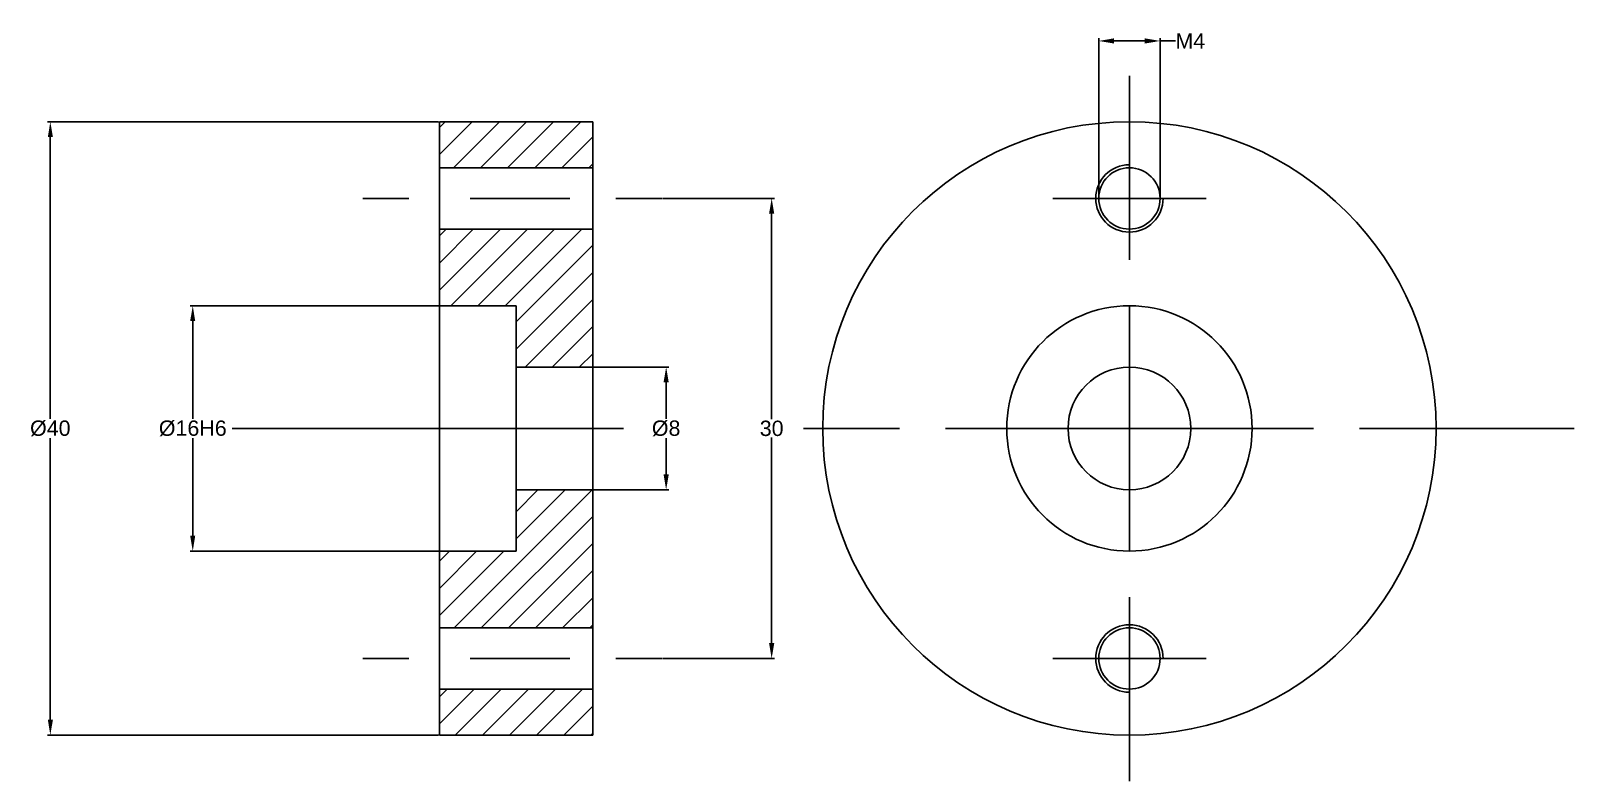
# Model space of a CAD drawing. Header units: millimetres. Extents: x -22 to 79, y 0 to 48.
import ezdxf

# ---------------------------------------------------------------- set-up
doc = ezdxf.new("R2010")
doc.units = ezdxf.units.MM
doc.header["$MEASUREMENT"] = 0
for name, color, linetype in [('DIMS', 6, 'Continuous'), ('Guide Lines', 1, 'Continuous'), ('Through Lines', 50, 'Continuous')]:
    doc.layers.add(name, color=color, linetype=linetype)
doc.styles.get("Standard").update_dxf_attribs({"font": 'arial.ttf', "height": 1})
doc.dimstyles.get("Standard").update_dxf_attribs({"dimtxt": 1, "dimasz": 1, "dimexe": 0.18, "dimexo": 0.0625, "dimgap": 0.09, "dimtad": 0, "dimtih": 1, "dimtoh": 1, "dimdec": 0, "dimzin": 0, "dimdsep": 46, "dimtxsty": 'Standard', "dimcen": 0.09, "dimadec": 0, "dimazin": 0, "dimtfac": 1, "dimtdec": 0, "dimtofl": 0, "dimtmove": 0, "dimatfit": 3, "dimfxl": 1, "dimtolj": 1, "dimtzin": 0, "dimarcsym": 0})

# ---------------------------------------------------------------- blocks, each defined once
blk = doc.blocks.new('*D7')
at = {"layer": 'Defpoints', "color": 0, "transparency": 16777216}
for p in [(52, 47.77), (48, 37.5), (52, 37.5)]:
    blk.add_point(p, dxfattribs=at)
at = {"layer": 'DIMS', "color": 0, "lineweight": -2, "transparency": 16777216}
for p, q in [((48, 37.56), (48, 47.95)), ((49, 47.77), (51, 47.77)), ((52, 37.56), (52, 47.95)), ((52, 47.77), (53, 47.77))]:
    blk.add_line(p, q, dxfattribs=at)
at = {"layer": 'DIMS', "color": 0, "transparency": 16777216}
for points in [[(49, 47.94), (49, 47.6), (48, 47.77)], [(51, 47.94), (51, 47.6), (52, 47.77)]]:
    blk.add_solid(points, dxfattribs=at)
at = {"layer": 'DIMS', "color": 0, "transparency": 16777216, "insert": (53.97, 47.77), "char_height": 1, "attachment_point": 5}
blk.add_mtext('\\A1;M4', dxfattribs=at)
blk = doc.blocks.new('*D8')
at = {"layer": 'Defpoints', "color": 0, "transparency": 16777216}
for p in [(19.5, 37.5), (19.5, 7.5), (26.67, 7.5)]:
    blk.add_point(p, dxfattribs=at)
at = {"layer": 'DIMS', "color": 0, "lineweight": -2, "transparency": 16777216}
for p, q in [((19.56, 37.5), (26.85, 37.5)), ((26.67, 36.5), (26.67, 23.1)), ((26.67, 8.5), (26.67, 21.9)), ((19.56, 7.5), (26.85, 7.5))]:
    blk.add_line(p, q, dxfattribs=at)
at = {"layer": 'DIMS', "color": 0, "transparency": 16777216}
for points in [[(26.5, 36.5), (26.84, 36.5), (26.67, 37.5)], [(26.5, 8.5), (26.84, 8.5), (26.67, 7.5)]]:
    blk.add_solid(points, dxfattribs=at)
at = {"layer": 'DIMS', "color": 0, "transparency": 16777216, "insert": (26.67, 22.5), "char_height": 1, "attachment_point": 5}
blk.add_mtext('\\A1;30', dxfattribs=at)
blk = doc.blocks.new('*D9')
at = {"layer": 'Defpoints', "color": 0, "transparency": 16777216}
for p in [(15, 26.5), (15, 18.5), (19.79, 18.5)]:
    blk.add_point(p, dxfattribs=at)
at = {"layer": 'DIMS', "color": 0, "lineweight": -2, "transparency": 16777216}
for p, q in [((15.06, 26.5), (19.97, 26.5)), ((19.79, 25.5), (19.79, 23.13)), ((19.79, 19.5), (19.79, 21.87)), ((15.06, 18.5), (19.97, 18.5))]:
    blk.add_line(p, q, dxfattribs=at)
at = {"layer": 'DIMS', "color": 0, "transparency": 16777216}
for points in [[(19.62, 25.5), (19.96, 25.5), (19.79, 26.5)], [(19.62, 19.5), (19.96, 19.5), (19.79, 18.5)]]:
    blk.add_solid(points, dxfattribs=at)
at = {"layer": 'DIMS', "color": 0, "transparency": 16777216, "insert": (19.79, 22.5), "char_height": 1, "attachment_point": 5}
blk.add_mtext('\\A1;%%C8', dxfattribs=at)
blk = doc.blocks.new('*D10')
at = {"layer": 'Defpoints', "color": 0, "transparency": 16777216}
for p in [(5, 30.5), (-11.08, 14.5), (5, 14.5)]:
    blk.add_point(p, dxfattribs=at)
at = {"layer": 'DIMS', "color": 0, "lineweight": -2, "transparency": 16777216}
for p, q in [((4.94, 30.5), (-11.26, 30.5)), ((-11.08, 29.5), (-11.08, 23.13)), ((-11.08, 15.5), (-11.08, 21.87)), ((4.94, 14.5), (-11.26, 14.5))]:
    blk.add_line(p, q, dxfattribs=at)
at = {"layer": 'DIMS', "color": 0, "transparency": 16777216}
for points in [[(-11.25, 29.5), (-10.92, 29.5), (-11.08, 30.5)], [(-11.25, 15.5), (-10.92, 15.5), (-11.08, 14.5)]]:
    blk.add_solid(points, dxfattribs=at)
at = {"layer": 'DIMS', "color": 0, "transparency": 16777216, "insert": (-11.08, 22.5), "char_height": 1, "attachment_point": 5}
blk.add_mtext('\\A1;%%C16H6', dxfattribs=at)
blk = doc.blocks.new('*D11')
at = {"layer": 'Defpoints', "color": 0, "transparency": 16777216}
for p in [(5, 42.5), (-20.37, 2.5), (5, 2.5)]:
    blk.add_point(p, dxfattribs=at)
at = {"layer": 'DIMS', "color": 0, "lineweight": -2, "transparency": 16777216}
for p, q in [((4.94, 42.5), (-20.55, 42.5)), ((-20.37, 41.5), (-20.37, 23.13)), ((-20.37, 3.5), (-20.37, 21.87)), ((4.94, 2.5), (-20.55, 2.5))]:
    blk.add_line(p, q, dxfattribs=at)
at = {"layer": 'DIMS', "color": 0, "transparency": 16777216}
for points in [[(-20.53, 41.5), (-20.2, 41.5), (-20.37, 42.5)], [(-20.53, 3.5), (-20.2, 3.5), (-20.37, 2.5)]]:
    blk.add_solid(points, dxfattribs=at)
at = {"layer": 'DIMS', "color": 0, "transparency": 16777216, "insert": (-20.37, 22.5), "char_height": 1, "attachment_point": 5}
blk.add_mtext('\\A1;%%C40', dxfattribs=at)

msp = doc.modelspace()

# ---------------------------------------------------------------- hatches: boundary and pattern name
h = msp.add_hatch()
h.set_pattern_fill('ANSI31', color=256, scale=10)
h.paths.add_polyline_path([(15, 42.5), (5, 42.5), (5, 39.5), (15, 39.5)])
h.paths.add_polyline_path([(15, 35.5), (5, 35.5), (5, 30.5), (10, 30.5), (10, 26.5), (15, 26.5)])
h.paths.add_polyline_path([(15, 18.5), (10, 18.5), (10, 14.5), (5, 14.5), (5, 9.5), (15, 9.5)])
h.paths.add_polyline_path([(15, 5.5), (5, 5.5), (5, 2.5), (15, 2.5)])

# ---------------------------------------------------------------- linework, layer by layer
for p, q in [((5, 2.5), (5, 42.5)), ((5, 42.5), (15, 42.5)), ((15, 42.5), (15, 2.5)), ((15, 42.5), (15, 37.5)), ((15, 39.5), (5, 39.5)), ((15, 35.5), (5, 35.5)), ((5, 30.5), (10, 30.5)), ((10, 30.5), (10, 14.5)), ((15, 26.5), (10, 26.5)), ((10, 26.5), (10, 18.5)), ((15, 22.5), (15, 26.5)), ((10, 18.5), (15, 18.5)), ((10, 14.5), (5, 14.5)), ((15, 9.5), (5, 9.5)), ((15, 2.5), (15, 7.5)), ((15, 5.5), (5, 5.5)), ((15, 2.5), (5, 2.5))]:
    msp.add_line(p, q)
for centre, radius in [((50, 22.5), 20), ((50, 37.5), 2), ((50, 22.5), 8), ((50, 22.5), 4), ((50, 7.5), 2)]:
    msp.add_circle(centre, radius)
for centre, start, end in [((50, 37.5), 90, 0), ((50, 7.5), 0, 270)]:
    msp.add_arc(centre, 2.2, start, end)
at = {"layer": 'Guide Lines'}
for p, q in [((50, 33.5), (50, 45.5)), ((50, 22.5), (50, 30.5)), ((17, 22.5), (-8.5, 22.5)), ((35, 22.5), (28.75, 22.5)), ((35, 22.5), (35, 22.5)), ((50, 22.5), (38, 22.5)), ((50, 22.5), (62, 22.5)), ((50, 22.5), (50, 14.5)), ((65, 22.5), (79, 22.5)), ((50, 11.5), (50, -0.5))]:
    msp.add_line(p, q, dxfattribs=at)
at = {"layer": 'Through Lines'}
for p, q in [((3, 37.5), (0, 37.5)), ((13.5, 37.5), (7, 37.5)), ((16.5, 37.5), (19.5, 37.5)), ((50, 37.5), (45, 37.5)), ((50, 37.5), (55, 37.5)), ((3, 7.5), (0, 7.5)), ((13.5, 7.5), (7, 7.5)), ((16.5, 7.5), (19.5, 7.5)), ((50, 7.5), (45, 7.5)), ((50, 7.5), (55, 7.5))]:
    msp.add_line(p, q, dxfattribs=at)

# ---------------------------------------------------------------- dimensions: what is measured, and where the dimension line sits
at = {"layer": 'DIMS'}
dim = msp.add_linear_dim(base=(52, 47.77), p1=(48, 37.5), p2=(52, 37.5), text='M4', dimstyle='Standard', dxfattribs=at)
dim.commit()
dim.dimension.update_dxf_attribs({"geometry": '*D7', "text_midpoint": (53.97, 47.77)})
for base, p1, p2, text, picture, middle in [((-20.37, 2.5), (5, 42.5), (5, 2.5), '%%C<>', '*D11', (-20.37, 22.5)), ((-11.08, 14.5), (5, 30.5), (5, 14.5), '%%C16H6', '*D10', (-11.08, 22.5)), ((19.79, 18.5), (15, 26.5), (15, 18.5), '%%C<>', '*D9', (19.79, 22.5))]:
    dim = msp.add_linear_dim(base=base, p1=p1, p2=p2, angle=90, text=text, dimstyle='Standard', dxfattribs=at)
    dim.commit()
    dim.dimension.update_dxf_attribs({"geometry": picture, "text_midpoint": middle})
dim = msp.add_linear_dim(base=(26.67, 7.5), p1=(19.5, 37.5), p2=(19.5, 7.5), angle=90, dimstyle='Standard', dxfattribs=at)
dim.commit()
dim.dimension.update_dxf_attribs({"geometry": '*D8', "text_midpoint": (26.67, 22.5)})

doc.saveas('drawing.dxf')
